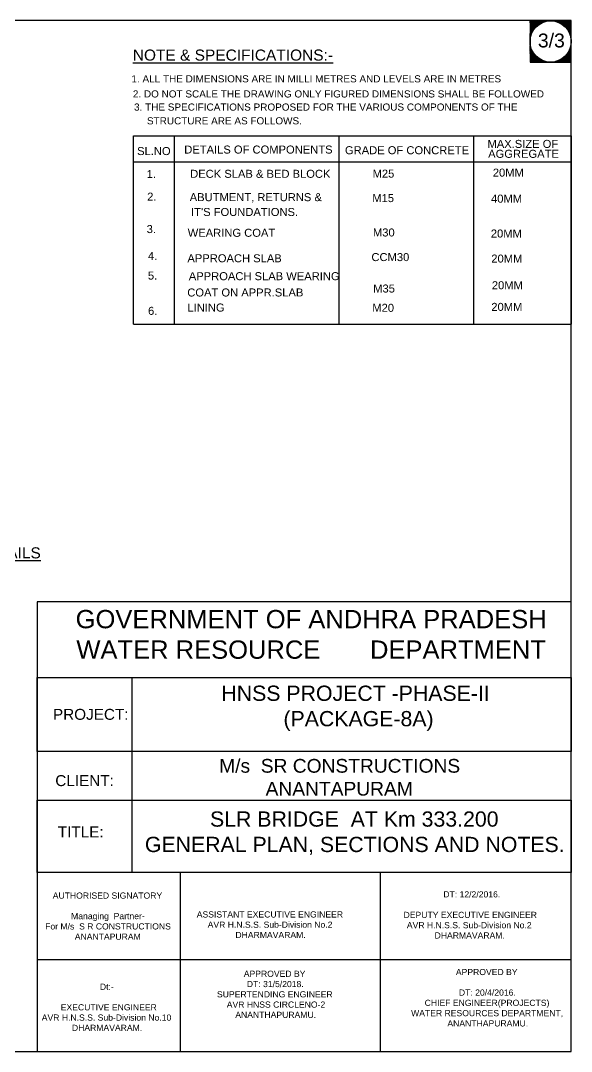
# Model space of a CAD drawing. Header units: millimetres. Extents: x 81220 to 94142, y -166114 to 12423.
# Drawn here: x 89162 to 94142, y 3109 to 12423 of the extents above; entities that cross this region are included whole.
import ezdxf

# ---------------------------------------------------------------- set-up
doc = ezdxf.new("R2010")
doc.units = ezdxf.units.MM
doc.header["$MEASUREMENT"] = 0
doc.layers.add('DRAWING', color=7, linetype='Continuous')
doc.layers.add('TEXT', color=7, linetype='Continuous')
doc.styles.get("Standard").update_dxf_attribs({"font": 'arial.ttf'})

msp = doc.modelspace()

# ---------------------------------------------------------------- hatches: boundary and pattern name
at = {"layer": 'DRAWING'}
h = msp.add_hatch(dxfattribs=at)
h.set_pattern_fill('ANSI31', color=256, scale=0.854282, style=0)
h.set_pattern_definition([(45, (39577.36617, 805.27464), (-0.07550853638, 0.07550853638), [])])
h.paths.add_polyline_path([(94140.6, 12422.8), (93767.9, 12422.8), (93767.9, 12247.1, -0.966869), (94140.6, 12234.5)])
h.paths.add_polyline_path([(93942.7, 12048.4, -0.377076), (93767.9, 12222), (93767.9, 12048.4)])
h.paths.add_polyline_path([(94140.6, 12048.4), (94140.6, 12234.5, -0.396438), (93965.4, 12048.4)])

# ---------------------------------------------------------------- linework, layer by layer
for points in [[(94140.6, 12422.8), (81220.2, 12422.8), (81220.2, 3108.8), (94140.6, 3108.8)], [(94140.6, 12422.8), (93767.9, 12422.8), (93767.9, 12048.4), (94140.6, 12048.4)]]:
    msp.add_lwpolyline(points, close=True, dxfattribs=at)
msp.add_lwpolyline([(90182.9, 9681.1), (94140.6, 9681.1)], dxfattribs=at)
msp.add_circle((93954, 12234.5), 186.5, dxfattribs=at)
at = {"layer": 'TEXT'}
for p, q in [((90549.2, 11380.8), (90549.2, 9681.1)), ((92038, 11381.1), (92038, 9681.1)), ((93256.8, 11381.3), (93256.8, 9681.1)), ((90181.9, 11147.4), (94141.8, 11147.4))]:
    msp.add_line(p, q, dxfattribs=at)
for points in [[(90182.9, 9681.1), (90182.9, 11380.8), (94140.6, 11380.8), (94140.6, 9681.1)], [(90167.7, 6487.4), (90167.7, 4726.6)], [(90605.7, 4726.6), (90605.7, 3108.8)], [(92411.6, 4726.6), (92411.6, 3108.8)], [(89309.9, 3939.4), (94140.6, 3939.4)]]:
    msp.add_lwpolyline(points, dxfattribs=at)
for points in [[(94140.6, 7171.8), (89309.9, 7171.8), (89309.9, 3108.8), (94140.6, 3108.8)], [(89309.9, 6487.4), (94140.6, 6487.4), (94140.6, 5817.6), (89309.9, 5817.6)], [(89309.9, 5380.2), (94140.6, 5380.2), (94140.6, 4726.6), (89309.9, 4726.6)]]:
    msp.add_lwpolyline(points, close=True, dxfattribs=at)

# ---------------------------------------------------------------- texts
at = {"layer": 'DRAWING'}
msp.add_text('3/3', height=125.57, dxfattribs=at).set_placement((93838.7, 12180.4))
at = {"layer": 'TEXT'}
for s, height, p in [('%%UNOTE & SPECIFICATIONS:-', 100.108, (90176.1, 12061.4)), ('1. ALL THE DIMENSIONS ARE IN MILLI METRES AND LEVELS ARE IN METRES', 64.467, (90163.6, 11864.7)), ('2. DO NOT SCALE THE DRAWING ONLY FIGURED DIMENSIONS SHALL BE FOLLOWED', 64.467, (90176.3, 11728.2)), ('3. THE SPECIFICATIONS PROPOSED FOR THE VARIOUS COMPONENTS OF THE', 64.467, (90187.2, 11609.5)), ('STRUCTURE ARE AS FOLLOWS.', 64.467, (90304.1, 11485.1)), ('SL.NO', 72.3, (90215, 11207.9)), ('DETAILS OF COMPONENTS', 72.3, (90641.2, 11221.6)), ('  GRADE OF CONCRETE', 72.3, (92038, 11215.5)), ('MAX.SIZE OF', 72.3, (93383, 11272.6)), ('AGGREGATE', 72.3, (93389.1, 11183.1)), ('20MM', 72.3, (93431.3, 11013.2)), ('1.', 72.3, (90301.4, 11000.4)), ('DECK SLAB & BED BLOCK', 72.3, (90694.8, 11002.5)), ('M25', 72.3, (92344.3, 11004)), ('2.', 72.3, (90305.8, 10795.8)), ('ABUTMENT, RETURNS &', 72.3, (90690.6, 10791.4)), ('M15', 72.3, (92341.4, 10782.9)), ('40MM', 72.3, (93415.3, 10777.9)), ("IT'S FOUNDATIONS.", 72.3, (90703.1, 10657.6)), ('3.', 72.3, (90301.4, 10503)), ('WEARING COAT', 72.3, (90672.7, 10469.5)), ('M30', 72.3, (92347.4, 10472.4)), ('20MM', 72.3, (93413.5, 10462.8)), ('4.', 72.3, (90313, 10260.7)), ('APPROACH SLAB', 72.3, (90669.8, 10239.2)), ('CCM30  ', 72.3, (92333.7, 10249.9)), ('20MM', 72.3, (93417.6, 10236.4)), ('5.', 72.3, (90312.6, 10082.9)), ('APPROACH SLAB WEARING', 72.3, (90682.4, 10077.4)), ('20MM', 72.3, (93422.5, 9995.5)), ('COAT ON APPR.SLAB', 72.3, (90668.7, 9930.1)), ('M35', 72.3, (92349.5, 9965.8)), ('20MM', 72.3, (93417.8, 9800)), ('6.', 72.3, (90314.1, 9764.1)), ('LINING', 72.3, (90669.5, 9793.9)), ('M20', 72.3, (92341.6, 9791.5)), ('%%UDETAILS OF KERB & HAND RAILS', 100, (87100.9, 7563.6))]:
    msp.add_text(s, height=height, dxfattribs=at).set_placement(p)
at = {"layer": 'TEXT', "color": 7, "width": 4713.872, "attachment_point": 5}
for s, insert, char_height in [('GOVERNMENT OF ANDHRA PRADESH\\PWATER RESOURCE       DEPARTMENT', (91788.6, 6875.8), 165.29), ('HNSS PROJECT -PHASE-II\\P (PACKAGE-8A)', (92190.3, 6209.4), 137.742)]:
    msp.add_mtext(s, dxfattribs=dict(at, insert=insert, char_height=char_height))
at = {"layer": 'TEXT', "attachment_point": 1}
for s, insert, char_height, width in [('PROJECT:', (89454.1, 6203.7), 98.96, 923.317), ('\\pi506.56;M/s  SR CONSTRUCTIONS \\P\\pi926.32;ANANTAPURAM', (90450.7, 5751.2), 124.229, 3170.187), ('CLIENT:', (89475, 5604.8), 98.96, 923.317), ('\\pi842.13;SLR BRIDGE  AT Km 333.200\\P\\pi253.48;GENERAL PLAN, SECTIONS AND NOTES.', (90031.9, 5277.2), 137.742, 4275.886), ('TITLE:', (89497.8, 5141), 98.96, 536.613), ('\\pi902.93;AUTHORISED SIGNATORY\\P\\pi1397.5;\\P\\pi1068.7;Managing  Partner-\\P\\pi834.42;For M/s  S R CONSTRUCTIONS\\P\\pi1102.2;ANANTAPURAM', (88549.2, 4544.6), 55.687, 2795.078), ('\\pi1122;  DT: 12/2/2016. \\P\\pi1397.5;\\P\\pi784.21; DEPUTY EXECUTIVE ENGINEER\\P\\pi835.39;AVR H.N.S.S. Sub-Division No.2\\P\\pi1086.2;DHARMAVARAM.', (91818.6, 4555.6), 55.687, 2795.078), ('\\pi1397.5;\\P\\P\\pi736.65;ASSISTANT EXECUTIVE ENGINEER\\P\\pi835.39;AVR H.N.S.S. Sub-Division No.2\\P\\pi1086.2;DHARMAVARAM.', (90017.6, 4559.9), 55.687, 2795.078), ('\\pi1119;APPROVED BY\\P\\pi1146.6;DT: 31/5/2018.  \\P\\pi876.76;SUPERTENDING ENGINEER                \\P\\pi943.54; AVR HNSS CIRCLENO-2\\P\\pi0;^I^I^I^I       ANANTHAPURAMU.', (90060.4, 3838), 55.687, 2795.078), ('\\pi1119;APPROVED BY\\P\\pi1397.5;\\P\\pi1146.6;DT: 20/4/2016.  \\P\\pi836.84;CHIEF ENGINEER(PROJECTS)                \\P\\pi714.24;WATER RESOURCES DEPARTMENT,\\P\\pi0;^I^I^I^I       ANANTHAPURAMU.', (91978.2, 3853.8), 55.687, 2795.078), ('\\pi1339.1;Dt:- \\P\\pi1397.5;\\P\\pi941.98;  EXECUTIVE ENGINEER\\P\\pi813.57;AVR H.N.S.S. Sub-Division No.10\\P\\pi1086.2;DHARMAVARAM.', (88539.3, 3720.6), 55.687, 2795.078)]:
    msp.add_mtext(s, dxfattribs=dict(at, insert=insert, char_height=char_height, width=width))

doc.saveas('drawing.dxf')
